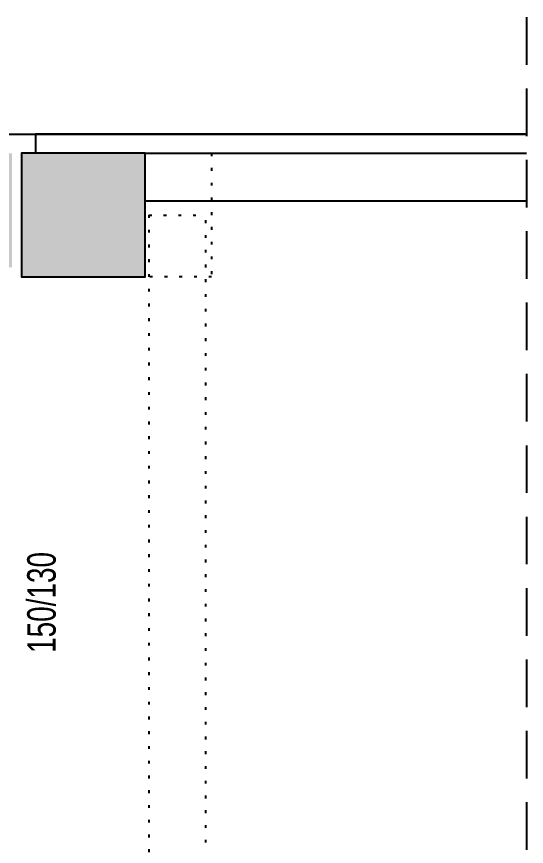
# Model space of a CAD drawing. Header units: centimetres. Extents: x 681015 to 688218, y 3995806 to 4004619.
# Drawn here: x 685149 to 685417, y 4003043.5 to 4003479.5 of the extents above; entities that cross this region are included whole.
import ezdxf

# ---------------------------------------------------------------- set-up
doc = ezdxf.new("R2010")
doc.units = ezdxf.units.CM
doc.header["$LTSCALE"] = 100
doc.header["$MEASUREMENT"] = 0
for name, pattern in [('DOT4', [0.0775, 0.015, -0.0625]), ('HIDDEN', [0.375, 0.25, -0.125]), ('HIDDEN2', [0.1875, 0.125, -0.0625])]:
    doc.linetypes.add(name, pattern=pattern)
for name, color, linetype in [('B-H', 34, 'Continuous'), ('BA', 6, 'Continuous'), ('DOL', 31, 'Continuous'), ('DUV', 4, 'Continuous'), ('IZ1', 8, 'HIDDEN2'), ('YZ1', 7, 'Continuous')]:
    doc.layers.add(name, color=color, linetype=linetype)
doc.layers.add('PANEL', color=21, linetype='Continuous', lineweight=30)
doc.styles.add('OL', font='arial.ttf', dxfattribs={"width": 0.8, "height": 15})

msp = doc.modelspace()

# ---------------------------------------------------------------- hatches: boundary and pattern name
at = {"layer": 'B-H'}
h = msp.add_hatch(dxfattribs=at)
h.set_pattern_fill('ANSI33', color=256, scale=50, angle=360, style=0)
h.set_pattern_definition([(45, (34978.611, -43753.245), (-8.838834765, 8.838834765), []), (45, (34987.45, -43753.245), (-8.838834765, 8.838834765), [6.25, -3.125])])
h.paths.add_polyline_path([(685216.54, 4002575.21), (685151.54, 4002575.21), (685151.54, 4002510.21), (685216.54, 4002510.21)])
h.paths.add_polyline_path([(685146.54, 4002572.71), (685086.54, 4002572.71), (685086.54, 4002512.71), (685146.54, 4002512.71)])
h.paths.add_polyline_path([(684354.04, 4002567.71), (684304.04, 4002567.71), (684304.04, 4002517.71), (684354.04, 4002517.71)])
h.paths.add_polyline_path([(684354.04, 4003407.71), (684304.04, 4003407.71), (684304.04, 4003357.71), (684354.04, 4003357.71)])
h.paths.add_polyline_path([(685146.54, 4003407.71), (685086.54, 4003407.71), (685086.54, 4003347.71), (685146.54, 4003347.71)])
h.paths.add_polyline_path([(685216.54, 4003407.71), (685151.54, 4003407.71), (685151.54, 4003342.71), (685216.54, 4003342.71)])

# ---------------------------------------------------------------- linework, layer by layer
at = {"layer": 'BA'}
msp.add_lwpolyline([(685216.54, 4003407.71), (685151.54, 4003407.71), (685151.54, 4003342.71), (685216.54, 4003342.71)], close=True, dxfattribs=at)
at = {"layer": 'DOL', "lineweight": -2}
msp.add_lwpolyline([(685059.04, 4003407.71), (685059.04, 4003417.71), (685159.04, 4003417.71), (685159.04, 4003407.71)], dxfattribs=at)
at = {"layer": 'DUV', "linetype": 'HIDDEN'}
msp.add_line((685416.96, 4003779.2), (685416.96, 3997102.92), dxfattribs=at)
at = {"layer": 'DUV', "lineweight": -2}
for p, q in [((685216.54, 4003407.71), (685416.96, 4003407.71)), ((685216.54, 4003382.71), (685416.96, 4003382.71))]:
    msp.add_line(p, q, dxfattribs=at)
at = {"layer": 'IZ1', "linetype": 'DOT4'}
for p, q in [((685218.54, 4003375.21), (685248.54, 4003375.21)), ((685218.54, 4003375.21), (685248.54, 4003375.21)), ((685218.54, 4003375.21), (685218.54, 3997535.21)), ((685248.54, 3997535.21), (685248.54, 4003375.21))]:
    msp.add_line(p, q, dxfattribs=at)
msp.add_lwpolyline([(685216.54, 4003407.71), (685251.54, 4003407.71), (685251.54, 4003342.71), (685216.54, 4003342.71)], dxfattribs=at)
msp.add_lwpolyline([(685216.54, 4003407.71), (685251.54, 4003407.71), (685251.54, 4003342.71), (685216.54, 4003342.71)], dxfattribs=at)
at = {"layer": 'PANEL'}
msp.add_line((685416.96, 4003417.71), (685159.04, 4003417.71), dxfattribs=at)

# ---------------------------------------------------------------- texts
at = {"layer": 'YZ1', "style": 'OL', "width": 0.7}
msp.add_text('150/130', height=15, rotation=90, dxfattribs=at).set_placement((685169.6, 4003145.15))

doc.saveas('drawing.dxf')
